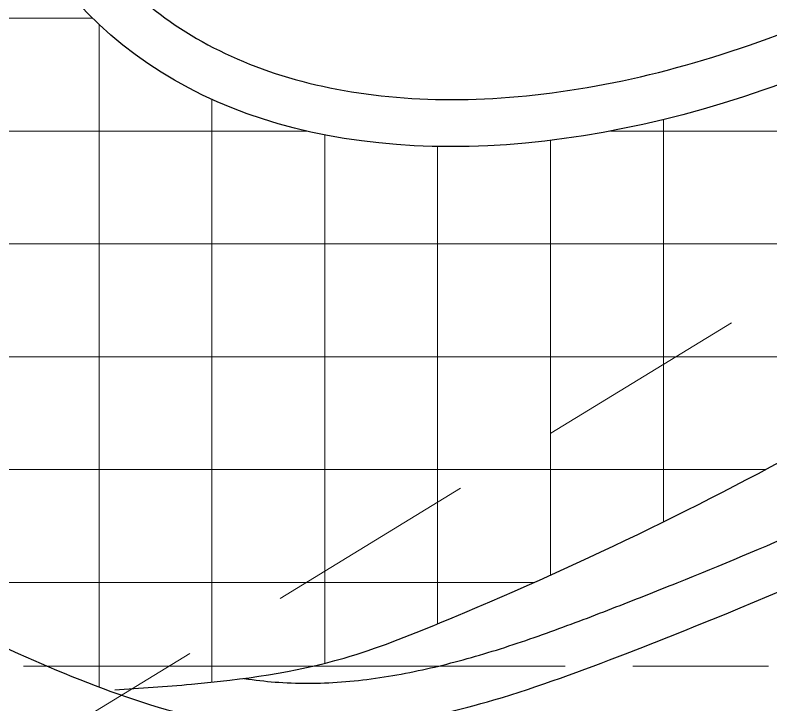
# Model space of a CAD drawing. Header units: inches. Extents: x -12 to 20935469, y -1604 to 24729220.
# Drawn here: x 20857328.6 to 20857408.9, y 24710431.8 to 24710505.2 of the extents above; entities that cross this region are included whole.
import ezdxf

# ---------------------------------------------------------------- set-up
doc = ezdxf.new("R2010")
doc.units = ezdxf.units.IN
doc.header["$LTSCALE"] = 0.03
doc.header["$MEASUREMENT"] = 0
doc.linetypes.add('ACAD_ISO08W100', pattern=[36, 24, -3, 6, -3])
doc.linetypes.add('DASHED2', pattern=[0.375, 0.25, -0.125])
for name, color, linetype, lineweight in [('Dot', 253, 'Continuous', 0), ('Grid Line', 252, 'Continuous', 18), ('hatch-1', 253, 'Continuous', 5), ('wind.', 150, 'Continuous', 20)]:
    doc.layers.add(name, color=color, linetype=linetype, lineweight=lineweight)

# ---------------------------------------------------------------- blocks, each defined once
blk = doc.blocks.new('fff')
at = {"layer": 'Grid Line', "color": 252, "linetype": 'ACAD_ISO08W100', "lineweight": 9, "ltscale": 80, "true_color": 0x939598}
blk.add_line((20833096.949, 24723708.717), (20830726.147, 24723708.717), dxfattribs=at)

msp = doc.modelspace()

# ---------------------------------------------------------------- linework, layer by layer
msp.add_ellipse((20857414.132, 24710574.519), major_axis=(80.072, 66.691), ratio=0.623715)
for points in [[(20857452.89, 24710732.855), (20857406.708, 24710689.115), (20857389.256, 24710681.626), (20857346.184, 24710660.055), (20857305.726, 24710639.333), (20857275.323, 24710604.845), (20857263.569, 24710578.622), (20857259.007, 24710532.846), (20857268.102, 24710497.902), (20857281.008, 24710475.433), (20857293.553, 24710460.979), (20857316.67, 24710443.438), (20857329.708, 24710436.948), (20857356.661, 24710429.229), (20857379.476, 24710432.379), (20857393.474, 24710437.29), (20857441.502, 24710458.684), (20857474.735, 24710478.129), (20857492.557, 24710490.38), (20857502.419, 24710495.966), (20857522.306, 24710500.12), (20857541.86, 24710496.444), (20857576.708, 24710470.502), (20857589.419, 24710445.425), (20857608.874, 24710416.698), (20857617.675, 24710406.139), (20857654.719, 24710377.847)], [(20857339.144, 24710433.437), (20857347.294, 24710434.044), (20857363.533, 24710436.826), (20857373.704, 24710440.556), (20857415.213, 24710460.591), (20857438.862, 24710475.447), (20857468.667, 24710500.163), (20857493.1, 24710519.261), (20857519.673, 24710534.486), (20857532.384, 24710539.301), (20857549.914, 24710542.288), (20857562.965, 24710539.205), (20857576.074, 24710527.481), (20857585.181, 24710513.137), (20857589.831, 24710491.249), (20857598.377, 24710448.379), (20857602.32, 24710433.708), (20857610.162, 24710419.083), (20857626.065, 24710398.1)]]:
    msp.add_spline(points, degree=3)
for points, knots in [([(20857334.99, 24710566.951), (20857334.269, 24710565.162), (20857333.61, 24710563.38), (20857331.429, 24710556.893), (20857330.298, 24710552.264), (20857328.961, 24710543.354), (20857328.756, 24710539.074), (20857329.241, 24710531.009), (20857329.93, 24710527.225), (20857332.138, 24710520.249), (20857333.656, 24710517.056), (20857337.464, 24710511.3), (20857339.755, 24710508.734), (20857345.088, 24710504.26), (20857348.132, 24710502.352), (20857354.937, 24710499.262), (20857358.699, 24710498.081), (20857366.844, 24710496.526), (20857371.227, 24710496.152), (20857380.465, 24710496.259), (20857385.32, 24710496.741), (20857395.326, 24710498.566), (20857400.478, 24710499.909), (20857410.89, 24710503.422), (20857416.152, 24710505.592), (20857426.597, 24710510.692), (20857431.782, 24710513.621), (20857441.891, 24710520.141), (20857446.817, 24710523.732), (20857456.238, 24710531.452), (20857460.734, 24710535.581), (20857469.143, 24710544.236), (20857473.056, 24710548.762), (20857480.166, 24710558.049), (20857483.363, 24710562.811), (20857488.935, 24710572.402), (20857491.311, 24710577.23), (20857495.169, 24710586.777), (20857496.651, 24710591.494), (20857498.69, 24710600.645), (20857499.246, 24710605.077), (20857499.447, 24710613.498), (20857499.092, 24710617.485), (20857497.525, 24710624.897), (20857496.315, 24710628.322), (20857493.486, 24710633.808), (20857492.035, 24710636.001), (20857490.362, 24710638.01)], [2.282006, 2.282006, 2.282006, 2.282006, 2.349773, 2.349773, 2.530525, 2.530525, 2.711277, 2.711277, 2.892028, 2.892028, 3.07278, 3.07278, 3.253532, 3.253532, 3.434284, 3.434284, 3.615035, 3.615035, 3.795787, 3.795787, 3.976539, 3.976539, 4.157291, 4.157291, 4.338043, 4.338043, 4.518794, 4.518794, 4.699546, 4.699546, 4.880298, 4.880298, 5.06105, 5.06105, 5.241801, 5.241801, 5.422553, 5.422553, 5.603305, 5.603305, 5.784057, 5.784057, 5.964808, 5.964808, 6.14556, 6.14556, 6.283185, 6.283185, 6.283185, 6.283185]), ([(20857334.99, 24710566.951), (20857334.269, 24710565.162), (20857333.61, 24710563.38), (20857331.429, 24710556.893), (20857330.298, 24710552.264), (20857328.961, 24710543.354), (20857328.756, 24710539.074), (20857329.241, 24710531.009), (20857329.93, 24710527.225), (20857332.138, 24710520.249), (20857333.656, 24710517.056), (20857337.464, 24710511.3), (20857339.755, 24710508.734), (20857345.088, 24710504.26), (20857348.132, 24710502.352), (20857354.937, 24710499.262), (20857358.699, 24710498.081), (20857366.844, 24710496.526), (20857371.227, 24710496.152), (20857380.465, 24710496.259), (20857385.32, 24710496.741), (20857395.326, 24710498.566), (20857400.478, 24710499.909), (20857410.89, 24710503.422), (20857416.152, 24710505.592), (20857426.597, 24710510.692), (20857431.782, 24710513.621), (20857441.891, 24710520.141), (20857446.817, 24710523.732), (20857456.238, 24710531.452), (20857460.734, 24710535.581), (20857469.143, 24710544.236), (20857473.056, 24710548.762), (20857480.166, 24710558.049), (20857483.363, 24710562.811), (20857488.935, 24710572.402), (20857491.311, 24710577.23), (20857495.169, 24710586.777), (20857496.651, 24710591.494), (20857498.69, 24710600.645), (20857499.246, 24710605.077), (20857499.447, 24710613.498), (20857499.092, 24710617.485), (20857497.525, 24710624.897), (20857496.315, 24710628.322), (20857493.486, 24710633.808), (20857492.035, 24710636.001), (20857490.362, 24710638.01)], [2.282006, 2.282006, 2.282006, 2.282006, 2.349773, 2.349773, 2.530525, 2.530525, 2.711277, 2.711277, 2.892028, 2.892028, 3.07278, 3.07278, 3.253532, 3.253532, 3.434284, 3.434284, 3.615035, 3.615035, 3.795787, 3.795787, 3.976539, 3.976539, 4.157291, 4.157291, 4.338043, 4.338043, 4.518794, 4.518794, 4.699546, 4.699546, 4.880298, 4.880298, 5.06105, 5.06105, 5.241801, 5.241801, 5.422553, 5.422553, 5.603305, 5.603305, 5.784057, 5.784057, 5.964808, 5.964808, 6.14556, 6.14556, 6.283185, 6.283185, 6.283185, 6.283185]), ([(20857352.877, 24710434.659), (20857353.042, 24710434.634), (20857353.207, 24710434.61), (20857354.45, 24710434.433), (20857355.524, 24710434.317), (20857357.763, 24710434.163), (20857358.936, 24710434.132), (20857361.308, 24710434.161), (20857362.503, 24710434.221), (20857366.113, 24710434.525), (20857368.548, 24710434.895), (20857373.308, 24710435.869), (20857375.632, 24710436.462), (20857380.326, 24710437.839), (20857382.698, 24710438.63), (20857387.377, 24710440.304), (20857389.686, 24710441.184), (20857394.336, 24710442.986), (20857396.655, 24710443.903), (20857403.597, 24710446.699), (20857408.202, 24710448.625), (20857421.927, 24710454.609), (20857430.959, 24710458.87), (20857448.679, 24710468.013), (20857457.35, 24710472.889), (20857467.359, 24710479.245), (20857469.004, 24710480.313), (20857472.026, 24710482.327), (20857473.408, 24710483.268), (20857476.179, 24710485.184), (20857477.567, 24710486.155), (20857481.752, 24710489.087), (20857484.572, 24710491.067), (20857488.318, 24710493.579), (20857489.175, 24710494.146), (20857490.909, 24710495.273), (20857491.791, 24710495.835), (20857494.489, 24710497.498), (20857496.36, 24710498.575), (20857499.092, 24710499.941), (20857499.87, 24710500.308), (20857501.453, 24710501.005), (20857502.253, 24710501.333), (20857504.678, 24710502.256), (20857506.325, 24710502.789), (20857511.332, 24710504.145), (20857514.755, 24710504.725), (20857520.309, 24710505.131), (20857522.435, 24710505.161), (20857526.642, 24710504.973), (20857528.726, 24710504.759), (20857533.627, 24710504.001), (20857536.423, 24710503.363), (20857541.054, 24710502.019), (20857542.914, 24710501.398), (20857546.594, 24710500.025), (20857548.415, 24710499.271), (20857553.804, 24710496.811), (20857557.294, 24710494.909), (20857565.624, 24710489.529), (20857570.265, 24710485.74), (20857575.772, 24710479.9), (20857577.141, 24710478.306), (20857579.182, 24710475.676), (20857579.908, 24710474.681), (20857581.391, 24710472.515), (20857582.132, 24710471.344), (20857583.533, 24710468.987), (20857584.195, 24710467.8), (20857586.089, 24710464.225), (20857587.233, 24710461.828), (20857589.221, 24710457.534), (20857590.08, 24710455.628), (20857591.772, 24710451.963), (20857592.604, 24710450.202), (20857593.923, 24710447.59), (20857594.389, 24710446.7), (20857595.351, 24710444.927), (20857595.846, 24710444.046), (20857597.369, 24710441.419), (20857598.435, 24710439.688), (20857600.412, 24710436.627), (20857601.307, 24710435.291), (20857602.224, 24710433.963)], [445.129598, 445.129598, 445.129598, 445.129598, 445.683779, 445.683779, 449.30752, 449.30752, 453.256427, 453.256427, 457.205334, 457.205334, 465.103147, 465.103147, 472.615418, 472.615418, 480.3994, 480.3994, 487.955451, 487.955451, 495.511502, 495.511502, 510.623604, 510.623604, 540.847809, 540.847809, 571.072013, 571.072013, 577.06701, 577.06701, 582.183154, 582.183154, 587.299299, 587.299299, 597.531587, 597.531587, 600.543513, 600.543513, 603.555438, 603.555438, 609.57929, 609.57929, 611.908579, 611.908579, 614.237868, 614.237868, 618.896446, 618.896446, 628.213603, 628.213603, 633.951037, 633.951037, 639.688472, 639.688472, 647.601498, 647.601498, 653.039964, 653.039964, 658.478429, 658.478429, 669.355359, 669.355359, 685.687957, 685.687957, 691.476525, 691.476525, 694.873631, 694.873631, 698.717674, 698.717674, 702.561717, 702.561717, 710.249803, 710.249803, 716.487824, 716.487824, 722.485699, 722.485699, 725.657648, 725.657648, 728.829597, 728.829597, 735.173496, 735.173496, 740.148739, 740.148739, 740.148739, 740.148739])]:
    msp.add_open_spline(points, degree=3, knots=knots)
at = {"layer": 'Dot', "color": 0, "linetype": 'DASHED2', "lineweight": 20, "ltscale": 3000}
msp.add_line((20857241.483, 24710372.855), (20857831.485, 24710732.855), dxfattribs=at)
at = {"layer": 'hatch-1'}
for p, q in [((20857265.342, 24710504.855), (20857336.798, 24710504.855)), ((20857337.483, 24710504.197), (20857337.483, 24710433.739)), ((20857349.483, 24710496.247), (20857349.483, 24710434.257)), ((20857397.483, 24710494.073), (20857397.483, 24710451.297)), ((20857270.441, 24710492.855), (20857359.631, 24710492.855)), ((20857391.87, 24710492.855), (20857460.209, 24710492.855)), ((20857361.483, 24710492.46), (20857361.483, 24710436.271)), ((20857385.483, 24710491.859), (20857385.483, 24710445.645)), ((20857373.483, 24710491.215), (20857373.483, 24710440.465)), ((20857277.263, 24710480.855), (20857445.949, 24710480.855)), ((20857286.206, 24710468.855), (20857429.145, 24710468.855)), ((20857297.989, 24710456.855), (20857408.354, 24710456.855)), ((20857314.263, 24710444.855), (20857383.719, 24710444.855))]:
    msp.add_line(p, q, dxfattribs=at)

# ---------------------------------------------------------------- block references
at = {"layer": 'wind.', "lineweight": 5}
msp.add_blockref('fff', (25067.703, -13272.742), dxfattribs=at)

doc.saveas('drawing.dxf')
